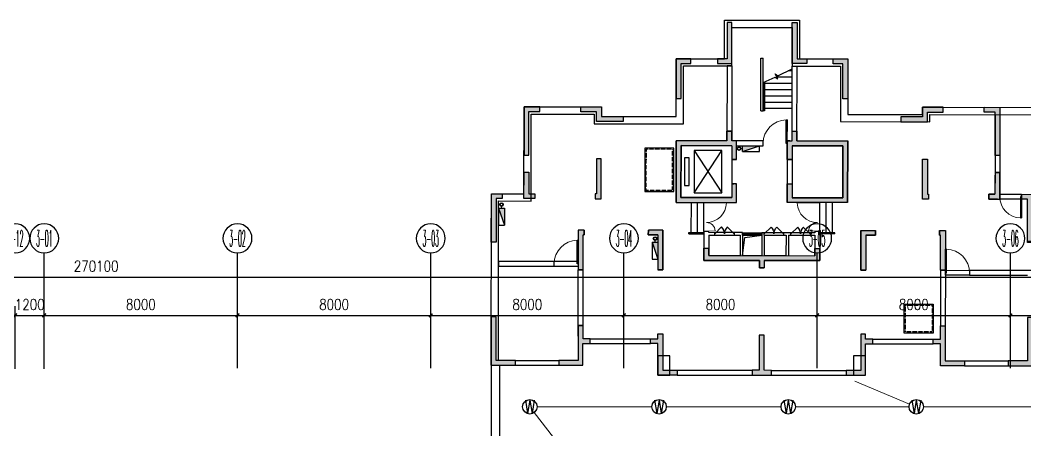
# Model space of a CAD drawing. Extents: x -781653 to 929899, y -292639 to -18670.
# Drawn here: x 332254 to 373855, y -131733 to -114764 of the extents above; entities that cross this region are included whole.
import ezdxf
from ezdxf.enums import TextEntityAlignment as Align

# ---------------------------------------------------------------- set-up
doc = ezdxf.new("R2010")
doc.units = 0
doc.header["$LTSCALE"] = 10
doc.header["$MEASUREMENT"] = 0
for name, pattern in [('BORDER', [1.75, 0.5, -0.25, 0.5, -0.25, 0, -0.25]), ('CENTER', [2, 1.25, -0.25, 0.25, -0.25]), ('DASH', [0.35, 0.25, -0.1])]:
    doc.linetypes.add(name, pattern=pattern)
doc.layers.get('0').update_dxf_attribs({"linetype": 'CONTINUOUS'})
doc.layers.get('Defpoints').update_dxf_attribs({"linetype": 'CONTINUOUS'})
for name, color, linetype in [('AXIS', 3, 'CONTINUOUS'), ('AXIS_TEXT', 7, 'CONTINUOUS'), ('COLUMN', 1, 'CONTINUOUS'), ('DOTE', 8, 'CENTER'), ('JPS-X', 1, 'BORDER'), ('JPS-XHS', 7, 'CONTINUOUS'), ('LVTRY', 6, 'CONTINUOUS'), ('PUB_DIM', 3, 'CONTINUOUS'), ('RD-equip', 3, 'CONTINUOUS'), ('solid', 252, 'CONTINUOUS'), ('STAIR', 9, 'CONTINUOUS'), ('wall', 8, 'CONTINUOUS'), ('wall-jg', 7, 'CONTINUOUS'), ('WINDOW', 4, 'CONTINUOUS'), ('结构墙', 7, 'CONTINUOUS')]:
    doc.layers.add(name, color=color, linetype=linetype)
doc.layers.add('RD-line', color=2, linetype='CONTINUOUS', lineweight=0)
doc.layers.get('DOTE').off()
doc.styles.add('_TCH_AXIS', font='COMPLEX', dxfattribs={"bigfont": 'GBCBIG'})
doc.styles.add('COMPLEX', font='COMPLEX')
doc.styles.add('DIM_FONT', font='SIMPLEX', dxfattribs={"width": 0.8, "bigfont": 'HZTXT'})
doc.styles.add('FS1', font='txt4', dxfattribs={"width": 0.8, "bigfont": 'fstxt'})
doc.dimstyles.new('DIMN300', dxfattribs={"dimscale": 3, "dimtxt": 300, "dimasz": 100, "dimexe": 250, "dimexo": 300, "dimgap": 150, "dimtad": 1, "dimdec": 0, "dimzin": 0, "dimdsep": 46, "dimtxsty": 'DIM_FONT', "dimblk": 'ARCHTICK', "dimcen": 0.09, "dimclrt": 7, "dimazin": 2, "dimtfac": 1, "dimtdec": 0, "dimtix": 1, "dimtmove": 2, "dimatfit": 3, "dimfxl": 0, "dimtolj": 1, "dimtzin": 0, "dimarcsym": 0})

# ---------------------------------------------------------------- blocks, each defined once
blk = doc.blocks.new('DXHS')
at = {"layer": 'JPS-XHS'}
blk.add_hatch(color=256, dxfattribs=at).paths.add_polyline_path([(-350, 240), (-350, 0), (350, 0)])
at = {"layer": 'JPS-XHS', "linetype": 'Continuous'}
for p, q in [((-350, 240), (-350, 0)), ((-350, 240), (350, 240)), ((-350, 0), (350, 0)), ((350, 240), (350, 0))]:
    blk.add_line(p, q, dxfattribs=at)
at = {"layer": 'JPS-XHS'}
blk.add_line((-350, 240), (350, 0), dxfattribs=at)
blk = doc.blocks.new('FF')
at = {"linetype": 'Continuous'}
for radius in [75, 60]:
    blk.add_circle((0, 0), radius, dxfattribs=at)
blk = doc.blocks.new('$DorLib2D$00000001')
for p, q in [((0.45, 0.975), (0.5, 0.975)), ((0.45, 0), (0.45, 0.975)), ((0.5, 0), (0.5, 0.975)), ((0.5, 0), (0.45, 0))]:
    blk.add_line(p, q)
at = {"lineweight": 13}
blk.add_arc((0.475, 0), 0.975, 91.4693, 180, dxfattribs=at)
blk = doc.blocks.new('$DorLib2D$00000116')
at = {"color": 0}
for p, q in [((-0.5, 0), (-0.146, 0.354)), ((0.5, 0), (0.146, 0.354))]:
    blk.add_line(p, q, dxfattribs=at)
for centre, start, end in [((-0.5, 0), 0, 45), ((0.5, 0), 135, 180)]:
    blk.add_arc(centre, 0.5, start, end, dxfattribs=at)
blk = doc.blocks.new('$WINLIB2D$00000001')
for p, q in [((-0.5, 0.5), (0.5, 0.5)), ((-0.5, 0.5), (-0.5, -0.5)), ((0.5, 0.167), (-0.5, 0.167)), ((0.5, -0.5), (0.5, 0.5)), ((0.5, -0.167), (-0.5, -0.167)), ((-0.5, -0.5), (0.5, -0.5))]:
    blk.add_line(p, q)
blk = doc.blocks.new('$DorLib2D$00000025')
at = {"const_width": 0.02}
for points in [[(0.481, -0.001), (0.481, 0.691)], [(-0.481, 0.001), (-0.481, 0.308)]]:
    blk.add_lwpolyline(points, dxfattribs=at)
at = {"lineweight": 13}
for centre, radius, start, end in [((0.505, -0.002), 0.699, 91.9397, 179.7238), ((-0.501, 0.003), 0.307, 359.7899, 85.7508)]:
    blk.add_arc(centre, radius, start, end, dxfattribs=at)
blk = doc.blocks.new('A$C6717307E')
at = {"layer": 'solid'}
for points in [[(10150, 10050), (9950, 10050), (9950, 10450), (9750, 10450), (9750, 10050), (7650, 10050), (7650, 7500), (10150, 7500), (10150, 8275), (9950, 8275), (9950, 7700), (7850, 7700), (7850, 9850), (9950, 9850), (9950, 9275), (10150, 9275)], [(12450, 9850), (14550, 9850), (14550, 7700), (12450, 7700), (12450, 8275), (12250, 8275), (12250, 7500), (14750, 7500), (14750, 10050), (12650, 10050), (12650, 10450), (12450, 10450), (12450, 10050), (12250, 10050), (12250, 9275), (12450, 9275)], [(4350, 7850), (4300, 7850), (4300, 7650), (4550, 7650), (4550, 9300), (4350, 9300)], [(17850, 7650), (18100, 7650), (18100, 7850), (18050, 7850), (18050, 9300), (17850, 9300)], [(20850, 7850), (20850, 8650), (21050, 8650), (21050, 7650), (20600, 7650), (20600, 7850)], [(21950, 7850), (22650, 7850), (22650, 7650), (22400, 7650), (22400, 5900), (22200, 5900), (22200, 7650), (21950, 7650)], [(3800, 6150), (3850, 6150), (3850, 6350), (3600, 6350), (3600, 4700), (3800, 4700)], [(6900, 6150), (6900, 4700), (7100, 4700), (7100, 6350), (6500, 6350), (6500, 6150)], [(15300, 4700), (15500, 4700), (15500, 6150), (15900, 6150), (15900, 6350), (15300, 6350)], [(18800, 6350), (18550, 6350), (18550, 6150), (18600, 6150), (18600, 4700), (18800, 4700)], [(9000, 5300), (9000, 5600), (8800, 5600), (8800, 5100), (11100, 5100), (11100, 4800), (11300, 4800), (11300, 5100), (13600, 5100), (13600, 5600), (13400, 5600), (13400, 5300)]]:
    blk.add_hatch(color=8, dxfattribs=at).paths.add_polyline_path(points)
at = {"layer": 'JPS-X', "color": 8, "const_width": 50}
for points in [[(10325, 9730), (10400, 9730)], [(420, 7325), (420, 7250)], [(6780, 5925), (6780, 5850)]]:
    blk.add_lwpolyline(points, dxfattribs=at)
at = {"layer": 'LVTRY', "color": 8}
blk.add_lwpolyline([(10400, 5300), (10498, 6056), (11200, 6150)], dxfattribs=at)
at = {"layer": 'STAIR', "color": 8}
for p, q in [((11856, 12749), (12450, 13040)), ((12286, 12960), (12450, 12960)), ((11250, 12470), (11748, 12696)), ((11300, 12492), (11300, 11300)), ((11748, 12696), (11855, 12614)), ((11749, 12830), (11856, 12749)), ((11855, 12614), (11749, 12830)), ((11813, 12700), (12450, 12700)), ((11250, 12470), (11250, 11300)), ((11300, 12440), (12450, 12440)), ((11300, 12180), (12450, 12180)), ((11300, 11920), (12450, 11920)), ((11300, 11660), (12450, 11660)), ((11300, 11300), (11250, 11300)), ((11300, 11400), (12450, 11400)), ((8390, 9650), (9540, 7900)), ((8390, 7900), (9540, 9650)), ((9950, 9275), (9950, 8275)), ((8280, 6250), (8280, 7500)), ((8540, 6250), (8540, 7500)), ((8800, 6300), (8800, 7500)), ((13600, 6300), (13600, 7500)), ((13860, 6250), (13860, 7500)), ((14120, 6250), (14120, 7500)), ((21050, 7850), (21950, 7850)), ((21950, 7650), (21050, 7650)), ((8180, 6250), (8800, 6250)), ((8180, 6200), (8180, 6250)), ((10050, 6250), (9250, 6250)), ((12100, 6250), (11300, 6250)), ((13200, 6250), (12400, 6250)), ((14220, 6250), (13600, 6250)), ((14220, 6200), (14220, 6250)), ((8180, 6200), (8800, 6200)), ((9250, 6150), (10050, 6150)), ((11300, 6150), (12100, 6150)), ((12400, 6150), (13200, 6150)), ((14220, 6200), (13600, 6200)), ((3600, 5050), (2600, 5050)), ((2600, 4850), (3600, 4850)), ((18800, 4700), (19800, 4700)), ((19800, 4500), (18800, 4500))]:
    blk.add_line(p, q, dxfattribs=at)
for points in [[(6350, 7950), (7550, 7950), (7550, 9750), (6350, 9750)], [(9540, 7900), (9540, 9650), (8390, 9650), (8390, 7900)], [(8190, 8200), (8190, 9350), (7990, 9350), (7990, 8200)], [(18300, 3300), (18300, 2100), (17100, 2100), (17100, 3300)]]:
    blk.add_lwpolyline(points, close=True, dxfattribs=at)
at = {"layer": 'STAIR', "color": 8, "linetype": 'DASH'}
for points in [[(6400, 8000), (7500, 8000), (7500, 9700), (6400, 9700)], [(18250, 3250), (18250, 2150), (17150, 2150), (17150, 3250)]]:
    blk.add_lwpolyline(points, close=True, dxfattribs=at)
at = {"layer": 'wall', "color": 8}
for p, q in [((11150, 11290), (11150, 13480)), ((11150, 13480), (11250, 13480)), ((11250, 11290), (11250, 13480)), ((9750, 13150), (9750, 10050)), ((9950, 13150), (9750, 13150)), ((9950, 13150), (9950, 10050)), ((12450, 10050), (12450, 13150)), ((12450, 13150), (12650, 13150)), ((12650, 10050), (12650, 13150)), ((11150, 11290), (11250, 11290)), ((7650, 10050), (7650, 7500)), ((9750, 10050), (7650, 10050)), ((10050, 10050), (9950, 10050)), ((11250, 10050), (10050, 10050)), ((11250, 9850), (11250, 10050)), ((12350, 10050), (12250, 10050)), ((12250, 10050), (12250, 9850)), ((12350, 10050), (12450, 10050)), ((12650, 10050), (14750, 10050)), ((14750, 10050), (14750, 7500)), ((7850, 9850), (7850, 7700)), ((9850, 9850), (7850, 9850)), ((9950, 9850), (9850, 9850)), ((9950, 9850), (9950, 9275)), ((10150, 9850), (11250, 9850)), ((10150, 9275), (10150, 9850)), ((12250, 9850), (12250, 7500)), ((12450, 9850), (12450, 7700)), ((12450, 9850), (12550, 9850)), ((12550, 9850), (14550, 9850)), ((14550, 9850), (14550, 7700)), ((9950, 9275), (10150, 9275)), ((20850, 9450), (20850, 7850)), ((21050, 9450), (20850, 9450)), ((21050, 9450), (21050, 7850)), ((10150, 8275), (9950, 8275)), ((9950, 8275), (9950, 7700)), ((10150, 7500), (10150, 8275)), ((7650, 7500), (8800, 7500)), ((7850, 7700), (8900, 7700)), ((8800, 7500), (9000, 7500)), ((8900, 7700), (9950, 7700)), ((9000, 7500), (10150, 7500)), ((13400, 7500), (12250, 7500)), ((13500, 7700), (12450, 7700)), ((13400, 7500), (13600, 7500)), ((14550, 7700), (13500, 7700)), ((14750, 7500), (13600, 7500)), ((20850, 7850), (20600, 7850)), ((20600, 7650), (20600, 7850)), ((20950, 7650), (20600, 7650)), ((20950, 7650), (21050, 7650)), ((21050, 7650), (21050, 7850)), ((21050, 7850), (21050, 7850)), ((21950, 7850), (21950, 7650)), ((9000, 6300), (8800, 6300)), ((8800, 6300), (8800, 6150)), ((9000, 6250), (9000, 6300)), ((9250, 6250), (9000, 6250)), ((9250, 6150), (9250, 6250)), ((10400, 6250), (10050, 6250)), ((10050, 6250), (10050, 6150)), ((10400, 6150), (10400, 6250)), ((11300, 6250), (11200, 6250)), ((11200, 6250), (11200, 6150)), ((11300, 6150), (11300, 6250)), ((12300, 6250), (12100, 6250)), ((12100, 6250), (12100, 6150)), ((12400, 6250), (12300, 6250)), ((12400, 6150), (12400, 6250)), ((13400, 6250), (13200, 6250)), ((13200, 6250), (13200, 6150)), ((13600, 6300), (13400, 6300)), ((13400, 6300), (13400, 6250)), ((13600, 6150), (13600, 6300)), ((8800, 6150), (8800, 5100)), ((9000, 6150), (9000, 5300)), ((9000, 6150), (9250, 6150)), ((10050, 6150), (10300, 6150)), ((10300, 6150), (10300, 5300)), ((10400, 6150), (10400, 5300)), ((11200, 6150), (11200, 5300)), ((11300, 6150), (11300, 5300)), ((12100, 6150), (12200, 6150)), ((12200, 6150), (12200, 5300)), ((12300, 6150), (12300, 5300)), ((12300, 6150), (12400, 6150)), ((13200, 6150), (13400, 6150)), ((13400, 6150), (13400, 5300)), ((13600, 6150), (13600, 5100)), ((2600, 5050), (300, 5050)), ((300, 5050), (300, 4850)), ((2600, 4850), (2600, 5050)), ((3600, 5050), (3600, 4850)), ((8800, 5100), (10400, 5100)), ((9000, 5300), (10300, 5300)), ((10400, 5300), (11200, 5300)), ((10400, 5100), (11100, 5100)), ((11100, 5100), (11100, 4800)), ((11200, 5300), (11200, 5300)), ((11300, 5300), (12200, 5300)), ((11300, 5100), (12300, 5100)), ((11300, 5100), (11300, 4800)), ((11300, 5100), (11300, 5100)), ((12300, 5300), (13400, 5300)), ((12300, 5100), (13600, 5100)), ((300, 4850), (2600, 4850)), ((3600, 2400), (3600, 4700)), ((3600, 4700), (3800, 4700)), ((3800, 2400), (3800, 4700)), ((11300, 4800), (11100, 4800)), ((18600, 4700), (18600, 2400)), ((18800, 4700), (18600, 4700)), ((18800, 4700), (18800, 2400)), ((18800, 4500), (18800, 4700)), ((22400, 4700), (19800, 4700)), ((19800, 4700), (19800, 4500)), ((19800, 4500), (22200, 4500)), ((3600, 2400), (3800, 2400))]:
    blk.add_line(p, q, dxfattribs=at)
at = {"layer": 'wall-jg', "color": 8}
for p, q in [((20850, 11150), (20850, 9450)), ((21050, 11150), (21050, 9450)), ((9750, 10050), (9750, 10450)), ((9750, 10450), (9950, 10450)), ((9950, 10450), (9950, 10050)), ((12450, 10050), (12450, 10450)), ((12450, 10450), (12650, 10450)), ((12650, 10450), (12650, 10050)), ((7650, 7500), (7650, 10050)), ((9750, 10050), (7650, 10050)), ((10150, 10050), (9950, 10050)), ((10150, 9275), (10150, 10050)), ((12250, 9275), (12250, 10050)), ((12250, 10050), (12450, 10050)), ((12650, 10050), (14750, 10050)), ((14750, 7500), (14750, 10050)), ((7850, 9850), (9950, 9850)), ((7850, 7700), (7850, 9850)), ((9950, 9850), (9950, 9275)), ((12450, 9850), (12450, 9275)), ((14550, 9850), (12450, 9850)), ((14550, 7700), (14550, 9850)), ((4550, 9300), (4350, 9300)), ((4350, 9300), (4350, 7850)), ((4550, 7650), (4550, 9300)), ((10150, 9275), (9950, 9275)), ((12250, 9275), (12450, 9275)), ((17850, 7650), (17850, 9300)), ((17850, 9300), (18050, 9300)), ((18050, 9300), (18050, 7850)), ((21050, 9450), (20850, 9450)), ((20850, 8750), (20850, 7850)), ((20850, 8750), (21050, 8750)), ((21050, 8750), (21050, 7650)), ((9950, 8275), (9950, 7700)), ((10150, 8275), (9950, 8275)), ((10150, 7500), (10150, 8275)), ((12250, 7500), (12250, 8275)), ((12250, 8275), (12450, 8275)), ((12450, 8275), (12450, 7700)), ((4300, 7850), (4300, 7650)), ((4350, 7850), (4300, 7850)), ((4300, 7650), (4550, 7650)), ((7650, 7500), (10150, 7500)), ((7850, 7700), (9950, 7700)), ((14750, 7500), (12250, 7500)), ((14550, 7700), (12450, 7700)), ((18100, 7650), (17850, 7650)), ((18050, 7850), (18100, 7850)), ((18100, 7850), (18100, 7650)), ((20600, 7850), (20850, 7850)), ((20600, 7850), (20600, 7650)), ((20600, 7650), (21050, 7650)), ((3850, 6350), (3600, 6350)), ((3600, 6350), (3600, 4700)), ((3850, 6350), (3850, 6150)), ((7100, 6350), (6500, 6350)), ((6500, 6150), (6500, 6350)), ((7100, 6350), (7100, 4700)), ((15300, 6350), (15900, 6350)), ((15300, 6350), (15300, 4700)), ((15900, 6150), (15900, 6350)), ((18550, 6350), (18800, 6350)), ((18550, 6350), (18550, 6150)), ((18800, 6350), (18800, 4700)), ((3800, 4700), (3800, 6150)), ((3850, 6150), (3800, 6150)), ((6900, 6150), (6500, 6150)), ((6900, 6150), (6900, 4700)), ((15500, 6150), (15500, 4700)), ((15500, 6150), (15900, 6150)), ((18550, 6150), (18600, 6150)), ((18600, 4700), (18600, 6150)), ((8800, 5600), (9000, 5600)), ((8800, 5100), (8800, 5600)), ((9000, 5300), (9000, 5600)), ((13400, 5600), (13600, 5600)), ((13400, 5300), (13400, 5600)), ((13600, 5100), (13600, 5600)), ((300, 5050), (300, 5050)), ((300, 4850), (300, 5050)), ((11100, 5100), (8800, 5100)), ((9000, 5300), (13400, 5300)), ((11100, 5100), (11100, 4800)), ((11300, 5100), (11300, 4800)), ((11300, 5100), (13600, 5100)), ((300, 4850), (300, 4850)), ((3800, 4700), (3600, 4700)), ((7100, 4700), (6900, 4700)), ((11100, 4800), (11300, 4800)), ((15300, 4700), (15500, 4700)), ((18600, 4700), (18800, 4700)), ((3800, 2400), (3600, 2400)), ((3600, 1950), (3600, 2400)), ((3800, 1950), (3800, 2400))]:
    blk.add_line(p, q, dxfattribs=at)
blk.add_lwpolyline([(21950, 7850), (22650, 7850), (22650, 7650), (22400, 7650), (22400, 5900), (22200, 5900), (22200, 7650), (21950, 7650), (21950, 7850)], dxfattribs=at)
at = {"layer": 'WINDOW', "color": 8, "linetype": 'DASH'}
for p, q in [((10150, 9275), (9950, 9275)), ((9950, 8275), (10150, 8275))]:
    blk.add_line(p, q, dxfattribs=at)
at = {"layer": 'JPS-X', "color": 8}
blk.add_blockref('FF', (10250, 9730), dxfattribs=at)
at = {"layer": 'JPS-X', "color": 8, "rotation": 270}
for p in [(420, 7400), (6780, 6000)]:
    blk.add_blockref('FF', p, dxfattribs=at)
at = {"layer": 'JPS-XHS', "color": 8, "xscale": -1}
for p, rotation in [((10750, 9850), 179.9999999999999), ((540, 6900), 90), ((6900, 5500), 90)]:
    blk.add_blockref('DXHS', p, dxfattribs=dict(at, rotation=rotation))
at = {"layer": 'WINDOW', "color": 8}
for name, p, xscale, yscale, zscale in [('$DorLib2D$00000001', (11750, 9950), 1000.000000000001, 1000.000000000001, -1000), ('$DorLib2D$00000116', (11700, 6200), -799.9999999999999, 799.9999999999999, -800), ('$DorLib2D$00000116', (12800, 6200), 799.9999999999999, 799.9999999999999, 800), ('$DorLib2D$00000001', (19300, 4600), -1000.000000000001, 1000.000000000001, -1000)]:
    blk.add_blockref(name, p, dxfattribs=dict(at, xscale=xscale, yscale=yscale, zscale=zscale))
for name, p, xscale, yscale, zscale, rotation in [('$DorLib2D$00000025', (8900, 6900), -1199.999999999999, 1199.999999999999, -1200, 270), ('$DorLib2D$00000025', (13500, 6900), 1199.999999999999, 1199.999999999999, -1200, 90), ('$DorLib2D$00000001', (21500, 7750), -899.9999999999797, 900, -900, 179.9885408439812), ('$DorLib2D$00000116', (9650, 6200), 800, 800, 800, 359.9999999999974), ('$WINLIB2D$00000001', (10800, 6200), -799.9999999999999, 99.99999999999999, 800, 179.9999999999999), ('$DorLib2D$00000001', (3100, 4950), 999.9999999999995, 999.9999999999995, -1000, 359.9999999998243)]:
    blk.add_blockref(name, p, dxfattribs=dict(at, xscale=xscale, yscale=yscale, zscale=zscale, rotation=rotation))
blk = doc.blocks.new('A$C63A85C0E')
at = {"layer": 'solid'}
for points in [[(9350, 13100), (9350, 12900), (9950, 12900), (9950, 14400), (9950, 14600), (9750, 14600), (9750, 13100)], [(12650, 13100), (12650, 14600), (12450, 14600), (12450, 14400), (12450, 12900), (13050, 12900), (13050, 13100)], [(7650, 13100), (7650, 11450), (7850, 11450), (7850, 12900), (8250, 12900), (8250, 13100)], [(14550, 12900), (14550, 11450), (14750, 11450), (14750, 13100), (14150, 13100), (14150, 12900)], [(1350, 11100), (1350, 9100), (1550, 9100), (1550, 10900), (2000, 10900), (2000, 11100)], [(4550, 10700), (4550, 11100), (3700, 11100), (3700, 10900), (4350, 10900), (4350, 10500), (5450, 10500), (5450, 10700)], [(18050, 10900), (18700, 10900), (18700, 11100), (17850, 11100), (17850, 10700), (16950, 10700), (16950, 10500), (18050, 10500)], [(21050, 11100), (21050, 9100), (20850, 9100), (20850, 10900), (20400, 10900), (20400, 11100)], [(9950, 8925), (10150, 8925), (10150, 9700), (9950, 9700), (9950, 10100), (9750, 10100), (9750, 9700), (7650, 9700), (7650, 7150), (10150, 7150), (10150, 7925), (9950, 7925), (9950, 7350), (7850, 7350), (7850, 9500), (9950, 9500)], [(12450, 8925), (12250, 8925), (12250, 9700), (12450, 9700), (12450, 10100), (12650, 10100), (12650, 9700), (14750, 9700), (14750, 7150), (12250, 7150), (12250, 7925), (12450, 7925), (12450, 7350), (14550, 7350), (14550, 9500), (12450, 9500)], [(4350, 7500), (4300, 7500), (4300, 7300), (4550, 7300), (4550, 8950), (4350, 8950)], [(17850, 7300), (18100, 7300), (18100, 7500), (18050, 7500), (18050, 8950), (17850, 8950)], [(1550, 7500), (1550, 8400), (1350, 8400), (1350, 7300), (1800, 7300), (1800, 7500)], [(20850, 7500), (20600, 7500), (20600, 7300), (21050, 7300), (21050, 8400), (20850, 8400)], [(0, 7500), (0, 5500), (200, 5500), (200, 7300), (450, 7300), (450, 7500)], [(3800, 5800), (3850, 5800), (3850, 6000), (3600, 6000), (3600, 4350), (3800, 4350)], [(6900, 5800), (6900, 4350), (7100, 4350), (7100, 6000), (6500, 6000), (6500, 5800)], [(15300, 4350), (15500, 4350), (15500, 5800), (15900, 5800), (15900, 6000), (15300, 6000)], [(18800, 6000), (18550, 6000), (18550, 5800), (18600, 5800), (18600, 4350), (18800, 4350)], [(9000, 4950), (9000, 5250), (8800, 5250), (8800, 4750), (11100, 4750), (11100, 4450), (11300, 4450), (11300, 4750), (13600, 4750), (13600, 5250), (13400, 5250), (13400, 4950)], [(1000, 400), (1000, 600), (200, 600), (200, 2400), (0, 2400), (0, 400)], [(22400, 600), (23200, 600), (23200, 400), (21400, 400), (21400, 600), (22200, 600), (22200, 2400), (22400, 2400)], [(2800, 600), (2800, 400), (3800, 400), (3800, 1300), (4100, 1300), (4100, 1500), (3800, 1500), (3800, 2050), (3600, 2050), (3600, 600)], [(7100, 1700), (6900, 1700), (6900, 1500), (6600, 1500), (6600, 1300), (6900, 1300), (6900, 0), (7700, 0), (7700, 200), (7100, 200)], [(15300, 200), (14700, 200), (14700, 0), (15500, 0), (15500, 1300), (15800, 1300), (15800, 1500), (15500, 1500), (15500, 1700), (15300, 1700)], [(18600, 1300), (18600, 400), (19600, 400), (19600, 600), (18800, 600), (18800, 2050), (18600, 2050), (18600, 1500), (18300, 1500), (18300, 1300)], [(11600, 0), (11600, 200), (11300, 200), (11300, 1650), (11100, 1650), (11100, 200), (10800, 200), (10800, 0)]]:
    blk.add_hatch(color=256, dxfattribs=at).paths.add_polyline_path(points)
h = blk.add_hatch(color=256, dxfattribs=at)
h.paths.add_polyline_path([(22300, 7500), (21950, 7500), (21950, 7400), (22300, 7400)])
h.paths.add_polyline_path([(22650, 7500), (22300, 7500), (22300, 7400), (22650, 7400)])
h.paths.add_polyline_path([(22650, 7400), (22300, 7400), (22300, 5900), (22400, 5900), (22400, 7300), (22650, 7300)])
h.paths.add_polyline_path([(22300, 7400), (21950, 7400), (21950, 7300), (22200, 7300), (22200, 5900), (22300, 5900)])
h.paths.add_polyline_path([(22400, 5900), (22300, 5900), (22300, 5500), (22400, 5500)])
h.paths.add_polyline_path([(22300, 5900), (22200, 5900), (22200, 5500), (22300, 5500)])
at = {"layer": 'wall-jg'}
for points in [[(9750, 14600), (9750, 13100), (9350, 13100), (9350, 12900), (9950, 12900), (9950, 14400), (9950, 14400), (9950, 14600)], [(12450, 14600), (12650, 14600), (12650, 13100), (13050, 13100), (13050, 12900), (12450, 12900), (12450, 14400), (12450, 14400)], [(1350, 11100), (1350, 9100), (1550, 9100), (1550, 10900), (2000, 10900), (2000, 11100)], [(5450, 10500), (4350, 10500), (4350, 10900), (3700, 10900), (3700, 11100), (4550, 11100), (4550, 10700), (5450, 10700)], [(16950, 10500), (18050, 10500), (18050, 10900), (18700, 10900), (18700, 11100), (17850, 11100), (17850, 10700), (16950, 10700)], [(21050, 11100), (21050, 9100), (20850, 9100), (20850, 10900), (20400, 10900), (20400, 11100)], [(1550, 7500), (1800, 7500), (1800, 7300), (1350, 7300), (1350, 8400), (1550, 8400)], [(20850, 7500), (20600, 7500), (20600, 7300), (21050, 7300), (21050, 8400), (20850, 8400)], [(450, 7300), (200, 7300), (200, 5500), (0, 5500), (0, 7500), (450, 7500)], [(6500, 6000), (6500, 5800), (6900, 5800), (6900, 4350), (7100, 4350), (7100, 6000)], [(15900, 6000), (15900, 5800), (15500, 5800), (15500, 4350), (15300, 4350), (15300, 6000)], [(21400, 600), (21400, 400), (23200, 400), (23200, 600), (22400, 600), (22400, 2400), (22200, 2400), (22200, 600)]]:
    blk.add_lwpolyline(points, close=True, dxfattribs=at)
for points in [[(8250, 13100), (7650, 13100), (7650, 11450), (7850, 11450), (7850, 12900), (8250, 12900), (8250, 13100)], [(14150, 13100), (14750, 13100), (14750, 11450), (14550, 11450), (14550, 12900), (14150, 12900), (14150, 13100)], [(9950, 8925), (10150, 8925), (10150, 9700), (9950, 9700), (9950, 10100), (9750, 10100), (9750, 9700), (7650, 9700), (7650, 7150), (10150, 7150), (10150, 7925), (9950, 7925), (9950, 7350), (7850, 7350), (7850, 9500), (9950, 9500), (9950, 8925)], [(12450, 8925), (12250, 8925), (12250, 9700), (12450, 9700), (12450, 10100), (12650, 10100), (12650, 9700), (14750, 9700), (14750, 7150), (12250, 7150), (12250, 7925), (12450, 7925), (12450, 7350), (14550, 7350), (14550, 9500), (12450, 9500), (12450, 8925)], [(4300, 7500), (4300, 7300), (4550, 7300), (4550, 8950), (4350, 8950), (4350, 7500), (4300, 7500)], [(18100, 7500), (18100, 7300), (17850, 7300), (17850, 8950), (18050, 8950), (18050, 7500), (18100, 7500)], [(21950, 7500), (22650, 7500), (22650, 7300), (22400, 7300), (22400, 5500), (22200, 5500), (22200, 7300), (21950, 7300), (21950, 7500)], [(3600, 4350), (3800, 4350), (3800, 5800), (3850, 5800), (3850, 6000), (3600, 6000), (3600, 4350)], [(18800, 4350), (18600, 4350), (18600, 5800), (18550, 5800), (18550, 6000), (18800, 6000), (18800, 4350)], [(13400, 5250), (13600, 5250), (13600, 4750), (11300, 4750), (11300, 4450), (11100, 4450), (11100, 4750), (8800, 4750), (8800, 5250), (9000, 5250), (9000, 4950), (13400, 4950), (13400, 5250)], [(0, 400), (1000, 400), (1000, 600), (200, 600), (200, 2400), (0, 2400), (0, 400)], [(3800, 1500), (3800, 2050), (3600, 2050), (3600, 600), (2800, 600), (2800, 400), (3800, 400), (3800, 1300), (4100, 1300), (4100, 1500), (3800, 1500)], [(6900, 1500), (6900, 1700), (7100, 1700), (7100, 200), (7700, 200), (7700, 0), (6900, 0), (6900, 1300), (6600, 1300), (6600, 1500), (6900, 1500)], [(15500, 1500), (15500, 1700), (15300, 1700), (15300, 200), (14700, 200), (14700, 0), (15500, 0), (15500, 1300), (15800, 1300), (15800, 1500), (15500, 1500)], [(18600, 1500), (18600, 2050), (18800, 2050), (18800, 600), (19600, 600), (19600, 400), (18600, 400), (18600, 1300), (18300, 1300), (18300, 1500), (18600, 1500)], [(11600, 200), (11300, 200), (11300, 1650), (11100, 1650), (11100, 200), (10800, 200), (10800, 0), (11600, 0), (11600, 200)]]:
    blk.add_lwpolyline(points, dxfattribs=at)
blk = doc.blocks.new('A$C0FE76EBE')
at = {"layer": 'COLUMN'}
for points in [[(-68533, 56691), (-68033, 56691), (-68033, 57491), (-68533, 57491)], [(-60433, 56682), (-59933, 56682), (-59933, 57482), (-60433, 57482)]]:
    blk.add_lwpolyline(points, close=True, dxfattribs=at)
at = {"layer": '结构墙'}
for p, q in [((-75433, 57098), (-75433, 53947)), ((-75083, 57098), (-75083, 53597))]:
    blk.add_line(p, q, dxfattribs=at)
blk = doc.blocks.new('_ArchTick')
at = {"color": 0, "linetype": 'ByBlock', "const_width": 0.4}
blk.add_lwpolyline([(-0.5, -0.5), (0.5, 0.5)], dxfattribs=at)
blk = doc.blocks.new('*D99')
at = {"layer": 'Defpoints', "color": 0}
for p in [(206164, 114956), (198164, 112319), (206164, 112319)]:
    blk.add_point(p, dxfattribs=at)
at = {"layer": 'PUB_DIM', "color": 0, "lineweight": -2}
for p, q in [((198164, 112769), (198164, 115331)), ((206164, 112769), (206164, 115331)), ((198164, 114956), (206164, 114956))]:
    blk.add_line(p, q, dxfattribs=at)
at = {"layer": 'PUB_DIM', "color": 0, "lineweight": -2, "xscale": 150, "yscale": 150, "zscale": 150, "rotation": 180}
blk.add_blockref('_ArchTick', (198164, 114956), dxfattribs=at)
at = {"layer": 'PUB_DIM', "color": 0, "lineweight": -2, "xscale": 150, "yscale": 150, "zscale": 150}
blk.add_blockref('_ArchTick', (206164, 114956), dxfattribs=at)
at = {"layer": 'PUB_DIM', "color": 7, "insert": (202164, 115406), "char_height": 450, "attachment_point": 5, "style": 'DIM_FONT'}
blk.add_mtext('\\A1;8000', dxfattribs=at)
blk = doc.blocks.new('*D100')
at = {"layer": 'Defpoints', "color": 0}
for p in [(198164, 114956), (190164, 112319), (198164, 112319)]:
    blk.add_point(p, dxfattribs=at)
at = {"layer": 'PUB_DIM', "color": 0, "lineweight": -2}
for p, q in [((190164, 112769), (190164, 115331)), ((198164, 112769), (198164, 115331)), ((190164, 114956), (198164, 114956))]:
    blk.add_line(p, q, dxfattribs=at)
at = {"layer": 'PUB_DIM', "color": 0, "lineweight": -2, "xscale": 150, "yscale": 150, "zscale": 150, "rotation": 180}
blk.add_blockref('_ArchTick', (190164, 114956), dxfattribs=at)
at = {"layer": 'PUB_DIM', "color": 0, "lineweight": -2, "xscale": 150, "yscale": 150, "zscale": 150}
blk.add_blockref('_ArchTick', (198164, 114956), dxfattribs=at)
at = {"layer": 'PUB_DIM', "color": 7, "insert": (194164, 115406), "char_height": 450, "attachment_point": 5, "style": 'DIM_FONT'}
blk.add_mtext('\\A1;8000', dxfattribs=at)
blk = doc.blocks.new('*D101')
at = {"layer": 'Defpoints', "color": 0}
for p in [(190164, 114956), (182164, 112319), (190164, 112319)]:
    blk.add_point(p, dxfattribs=at)
at = {"layer": 'PUB_DIM', "color": 0, "lineweight": -2}
for p, q in [((182164, 112769), (182164, 115331)), ((190164, 112769), (190164, 115331)), ((182164, 114956), (190164, 114956))]:
    blk.add_line(p, q, dxfattribs=at)
at = {"layer": 'PUB_DIM', "color": 0, "lineweight": -2, "xscale": 150, "yscale": 150, "zscale": 150, "rotation": 180}
blk.add_blockref('_ArchTick', (182164, 114956), dxfattribs=at)
at = {"layer": 'PUB_DIM', "color": 0, "lineweight": -2, "xscale": 150, "yscale": 150, "zscale": 150}
blk.add_blockref('_ArchTick', (190164, 114956), dxfattribs=at)
at = {"layer": 'PUB_DIM', "color": 7, "insert": (186164, 115406), "char_height": 450, "attachment_point": 5, "style": 'DIM_FONT'}
blk.add_mtext('\\A1;8000', dxfattribs=at)
blk = doc.blocks.new('*D102')
at = {"layer": 'Defpoints', "color": 0}
for p in [(182164, 114956), (174164, 112319), (182164, 112319)]:
    blk.add_point(p, dxfattribs=at)
at = {"layer": 'PUB_DIM', "color": 0, "lineweight": -2}
for p, q in [((174164, 112769), (174164, 115331)), ((182164, 112769), (182164, 115331)), ((174164, 114956), (182164, 114956))]:
    blk.add_line(p, q, dxfattribs=at)
at = {"layer": 'PUB_DIM', "color": 0, "lineweight": -2, "xscale": 150, "yscale": 150, "zscale": 150, "rotation": 180}
blk.add_blockref('_ArchTick', (174164, 114956), dxfattribs=at)
at = {"layer": 'PUB_DIM', "color": 0, "lineweight": -2, "xscale": 150, "yscale": 150, "zscale": 150}
blk.add_blockref('_ArchTick', (182164, 114956), dxfattribs=at)
at = {"layer": 'PUB_DIM', "color": 7, "insert": (178164, 115406), "char_height": 450, "attachment_point": 5, "style": 'DIM_FONT'}
blk.add_mtext('\\A1;8000', dxfattribs=at)
blk = doc.blocks.new('*D103')
at = {"layer": 'Defpoints', "color": 0}
for p in [(174164, 114956), (166164, 112319), (174164, 112319)]:
    blk.add_point(p, dxfattribs=at)
at = {"layer": 'PUB_DIM', "color": 0, "lineweight": -2}
for p, q in [((166164, 112769), (166164, 115331)), ((174164, 112769), (174164, 115331)), ((166164, 114956), (174164, 114956))]:
    blk.add_line(p, q, dxfattribs=at)
at = {"layer": 'PUB_DIM', "color": 0, "lineweight": -2, "xscale": 150, "yscale": 150, "zscale": 150, "rotation": 180}
blk.add_blockref('_ArchTick', (166164, 114956), dxfattribs=at)
at = {"layer": 'PUB_DIM', "color": 0, "lineweight": -2, "xscale": 150, "yscale": 150, "zscale": 150}
blk.add_blockref('_ArchTick', (174164, 114956), dxfattribs=at)
at = {"layer": 'PUB_DIM', "color": 7, "insert": (170164, 115406), "char_height": 450, "attachment_point": 5, "style": 'DIM_FONT'}
blk.add_mtext('\\A1;8000', dxfattribs=at)
blk = doc.blocks.new('*D104')
at = {"layer": 'Defpoints', "color": 0}
for p in [(166164, 114956), (158164, 112319), (166164, 112319)]:
    blk.add_point(p, dxfattribs=at)
at = {"layer": 'PUB_DIM', "color": 0, "lineweight": -2}
for p, q in [((158164, 112769), (158164, 115331)), ((166164, 112769), (166164, 115331)), ((158164, 114956), (166164, 114956))]:
    blk.add_line(p, q, dxfattribs=at)
at = {"layer": 'PUB_DIM', "color": 0, "lineweight": -2, "xscale": 150, "yscale": 150, "zscale": 150, "rotation": 180}
blk.add_blockref('_ArchTick', (158164, 114956), dxfattribs=at)
at = {"layer": 'PUB_DIM', "color": 0, "lineweight": -2, "xscale": 150, "yscale": 150, "zscale": 150}
blk.add_blockref('_ArchTick', (166164, 114956), dxfattribs=at)
at = {"layer": 'PUB_DIM', "color": 7, "insert": (162164, 115406), "char_height": 450, "attachment_point": 5, "style": 'DIM_FONT'}
blk.add_mtext('\\A1;8000', dxfattribs=at)
blk = doc.blocks.new('*D117')
at = {"layer": 'Defpoints', "color": 0}
for p in [(295364, 116544), (25264, 112319), (295364, 112296)]:
    blk.add_point(p, dxfattribs=at)
at = {"layer": 'PUB_DIM', "color": 0, "lineweight": -2}
for p, q in [((25264, 112769), (25264, 116919)), ((295364, 112746), (295364, 116919)), ((25264, 116544), (295364, 116544))]:
    blk.add_line(p, q, dxfattribs=at)
at = {"layer": 'PUB_DIM', "color": 0, "lineweight": -2, "xscale": 150, "yscale": 150, "zscale": 150, "rotation": 180}
blk.add_blockref('_ArchTick', (25264, 116544), dxfattribs=at)
at = {"layer": 'PUB_DIM', "color": 0, "lineweight": -2, "xscale": 150, "yscale": 150, "zscale": 150}
blk.add_blockref('_ArchTick', (295364, 116544), dxfattribs=at)
at = {"layer": 'PUB_DIM', "color": 7, "insert": (160314, 116994), "char_height": 450, "attachment_point": 5, "style": 'DIM_FONT'}
blk.add_mtext('\\A1;270100', dxfattribs=at)
blk = doc.blocks.new('_AXISO')
blk.add_circle((0, 0), 0.5)
at = {"layer": 'AXIS_TEXT', "style": 'COMPLEX', "width": 1.041667}
blk.add_attdef('A', text='', height=0.56, dxfattribs=at).set_placement((-0.25, -0.28), (0.25, -0.28), align=Align.FIT)
blk = doc.blocks.new('*D159')
at = {"layer": 'Defpoints', "color": 0}
for p in [(158164, 114956), (156964, 112296), (158164, 112296)]:
    blk.add_point(p, dxfattribs=at)
at = {"layer": 'PUB_DIM', "color": 0, "lineweight": -2}
for p, q in [((156964, 112746), (156964, 115331)), ((158164, 112746), (158164, 115331)), ((156964, 114956), (156814, 114956)), ((156964, 114956), (158164, 114956)), ((158164, 114956), (158314, 114956))]:
    blk.add_line(p, q, dxfattribs=at)
at = {"layer": 'PUB_DIM', "color": 0, "lineweight": -2, "xscale": 150, "yscale": 150, "zscale": 150}
blk.add_blockref('_ArchTick', (156964, 114956), dxfattribs=at)
at = {"layer": 'PUB_DIM', "color": 0, "lineweight": -2, "xscale": 150, "yscale": 150, "zscale": 150, "rotation": 180}
blk.add_blockref('_ArchTick', (158164, 114956), dxfattribs=at)
at = {"layer": 'PUB_DIM', "color": 7, "insert": (157564, 115406), "char_height": 450, "attachment_point": 5, "style": 'DIM_FONT'}
blk.add_mtext('\\A1;1200', dxfattribs=at)
blk = doc.blocks.new('yy')
at = {"layer": 'RD-equip'}
blk.add_circle((0, 0), 200, dxfattribs=at)
at = {"layer": 'RD-equip', "color": 4, "style": 'FS1', "width": 0.8}
blk.add_attdef('Y', text='', height=360, dxfattribs=at).set_placement((0, 0), align=Align.MIDDLE)
blk = doc.blocks.new('A$C35934B5C')
at = {"layer": 'AXIS'}
for p, q in [((158164.2, 112857.5), (158164.2, 117544.5)), ((166164.2, 112857.5), (166164.2, 117544.5)), ((174164.2, 112857.5), (174164.2, 117544.5)), ((182164.2, 112857.5), (182164.2, 117544.5)), ((190164.2, 112857.5), (190164.2, 117544.5)), ((198164.2, 112857.5), (198164.2, 117544.5))]:
    blk.add_line(p, q, dxfattribs=at)
ref = blk.add_blockref('_AXISO', (156964.2, 118144.5), dxfattribs=dict(at, xscale=-1200, yscale=1200, zscale=1200, rotation=180))
ref.add_attrib('A', '2-12', dxfattribs={"layer": 'AXIS_TEXT', "linetype": 'ByBlock', "height": 678.82, "style": '_TCH_AXIS', "width": 0.28}).set_placement((156624.8, 117805.1), (157303.6, 117805.1), align=Align.FIT)
ref = blk.add_blockref('_AXISO', (158164.2, 118144.5), dxfattribs=dict(at, xscale=-1200, yscale=1200, zscale=1200, rotation=180))
ref.add_attrib('A', '3-01', dxfattribs={"layer": 'AXIS_TEXT', "linetype": 'ByBlock', "height": 678.82, "style": '_TCH_AXIS', "width": 0.283784}).set_placement((157824.8, 117805.1), (158503.6, 117805.1), align=Align.FIT)
ref = blk.add_blockref('_AXISO', (166164.2, 118144.5), dxfattribs=dict(at, xscale=-1200, yscale=1200, zscale=1200, rotation=180))
ref.add_attrib('A', '3-02', dxfattribs={"layer": 'AXIS_TEXT', "linetype": 'ByBlock', "height": 678.82, "style": '_TCH_AXIS', "width": 0.265823}).set_placement((165824.8, 117805.1), (166503.6, 117805.1), align=Align.FIT)
ref = blk.add_blockref('_AXISO', (174164.2, 118144.5), dxfattribs=dict(at, xscale=-1200, yscale=1200, zscale=1200, rotation=180))
ref.add_attrib('A', '3-03', dxfattribs={"layer": 'AXIS_TEXT', "linetype": 'ByBlock', "height": 678.82, "style": '_TCH_AXIS', "width": 0.265823}).set_placement((173824.8, 117805.1), (174503.6, 117805.1), align=Align.FIT)
ref = blk.add_blockref('_AXISO', (182164.2, 118144.5), dxfattribs=dict(at, xscale=-1200, yscale=1200, zscale=1200, rotation=180))
ref.add_attrib('A', '3-04', dxfattribs={"layer": 'AXIS_TEXT', "linetype": 'ByBlock', "height": 678.82, "style": '_TCH_AXIS', "width": 0.259259}).set_placement((181824.8, 117805.1), (182503.6, 117805.1), align=Align.FIT)
ref = blk.add_blockref('_AXISO', (190164.2, 118144.5), dxfattribs=dict(at, xscale=-1200, yscale=1200, zscale=1200, rotation=180))
ref.add_attrib('A', '3-05', dxfattribs={"layer": 'AXIS_TEXT', "linetype": 'ByBlock', "height": 678.82, "style": '_TCH_AXIS', "width": 0.265823}).set_placement((189824.8, 117805.1), (190503.6, 117805.1), align=Align.FIT)
ref = blk.add_blockref('_AXISO', (198164.2, 118144.5), dxfattribs=dict(at, xscale=-1200, yscale=1200, zscale=1200, rotation=180))
ref.add_attrib('A', '3-06', dxfattribs={"layer": 'AXIS_TEXT', "linetype": 'ByBlock', "height": 678.82, "style": '_TCH_AXIS', "width": 0.265823}).set_placement((197824.8, 117805.1), (198503.6, 117805.1), align=Align.FIT)
at = {"layer": 'PUB_DIM'}
for base, p1, p2, picture, middle in [((295364.2, 116543.9), (25264.2, 112318.8), (295364.2, 112296.4), '*D117', (160314.2, 116993.9)), ((158164.2, 114956.2), (156964.2, 112296.4), (158164.2, 112296.4), '*D159', (157564.2, 115406.2))]:
    dim = blk.add_linear_dim(base=base, p1=p1, p2=p2, dimstyle='DIMN300', override={"dimscale": 1.5}, dxfattribs=at)
    dim.commit()
    dim.dimension.update_dxf_attribs({"geometry": picture, "text_midpoint": middle})
for p1, p2, picture, middle in [((158164.2, 112318.8), (166164.2, 112318.8), '*D104', (162164.2, 115406.2)), ((166164.2, 112318.8), (174164.2, 112318.8), '*D103', (170164.2, 115406.2)), ((174164.2, 112318.8), (182164.2, 112318.8), '*D102', (178164.2, 115406.2)), ((182164.2, 112318.8), (190164.2, 112318.8), '*D101', (186164.2, 115406.2)), ((190164.2, 112318.8), (198164.2, 112318.8), '*D100', (194164.2, 115406.2)), ((198164.2, 112318.8), (206164.2, 112318.8), '*D99', (202164.2, 115406.2))]:
    dim = blk.add_aligned_dim(p1=p1, p2=p2, distance=2637.4, dimstyle='DIMN300', override={"dimscale": 1.5}, dxfattribs=at)
    dim.commit()
    dim.dimension.update_dxf_attribs({"geometry": picture, "text_midpoint": middle})

msp = doc.modelspace()

# ---------------------------------------------------------------- linework, layer by layer
at = {"layer": 'RD-line'}
for p, q in [((366807.4, -129710.8), (369081.5, -130661)), ((353541.6, -131014.1), (355694.1, -133802.8)), ((353658.3, -130776.6), (358408.3, -130776.6)), ((359008.3, -130776.6), (363758.3, -130776.6)), ((364358.3, -130776.6), (369058.3, -130776.6)), ((369658.3, -130776.6), (374408.3, -130776.6))]:
    msp.add_line(p, q, dxfattribs=at)
at = {"layer": 'wall', "linetype": 'ByBlock'}
for points in [[(355859.1, -127958.1), (358359.1, -127960.9)], [(367559.1, -127971.1), (370059, -127973.9)], [(355858.8, -128158.1), (358358.8, -128160.9)], [(367558.8, -128171.1), (370058.8, -128173.9)], [(352758.1, -128854.6), (354558.1, -128856.6)], [(371358, -128875.4), (373158, -128877.4)], [(352757.8, -129054.6), (354557.8, -129056.6)], [(359457.6, -129262.1), (362557.6, -129265.6)], [(363357.6, -129266.4), (365057.6, -129268.3)], [(365057.6, -129268.3), (366457.6, -129269.9)], [(371357.8, -129075.4), (373157.8, -129077.4)], [(359457.4, -129462.1), (362557.4, -129465.6)], [(363357.4, -129466.4), (365057.4, -129468.3)], [(365057.4, -129468.3), (366457.4, -129469.9)]]:
    msp.add_lwpolyline(points, dxfattribs=at)
at = {"layer": '结构墙', "linetype": 'ByBlock'}
for points in [[(351757.8, -129053.5), (351765.8, -121953.5), (353115.8, -121955), (353119.8, -118355), (356319.8, -118358.6), (356319.3, -118758.6), (359419.3, -118762), (359422, -116362), (361422, -116364.3), (361422, -116364.3), (361423.8, -114764.3), (364523.8, -114767.7), (364522, -116367.7), (366522, -116370), (366519.4, -118670), (369619.4, -118673.4), (369619.8, -118373.4), (378519.8, -118383.4)], [(352058.1, -128853.8), (352065.4, -122253.8), (353415.4, -122255.3), (353419.4, -118655.3), (356019.4, -118658.3), (356019, -119058.3), (359719, -119062.4), (359721.7, -116662.4), (361721.7, -116664.6), (361723.4, -115064.6), (364223.4, -115067.4), (364221.7, -116667.4), (366221.7, -116669.6), (366219.1, -118969.6), (369919.1, -118973.8), (369919.4, -118673.8), (378219.4, -118683)]]:
    msp.add_lwpolyline(points, dxfattribs=at)

# ---------------------------------------------------------------- block references
at = {"rotation": 359.9360638265084}
msp.add_blockref('A$C6717307E', (351757, -129803.5), dxfattribs=at)
at = {"layer": 'DOTE', "color": 3}
msp.add_blockref('A$C35934B5C', (175089.6, -241945.8), dxfattribs=at)
at = {"layer": 'RD-equip', "xscale": 1.5, "yscale": 1.5, "zscale": 1.5}
for p in [(353358.3, -130776.6), (358708.3, -130776.6), (364058.3, -130776.6), (369358.3, -130776.6)]:
    msp.add_blockref('yy', p, dxfattribs=at).add_auto_attribs({'Y': 'W'})
at = {"layer": 'wall', "rotation": 359.9360638263715}
msp.add_blockref('A$C63A85C0E', (351757.4, -129453.5), dxfattribs=at)
at = {"layer": '结构墙'}
msp.add_blockref('A$C0FE76EBE', (427190.6, -186151.8), dxfattribs=at)

doc.saveas('drawing.dxf')
